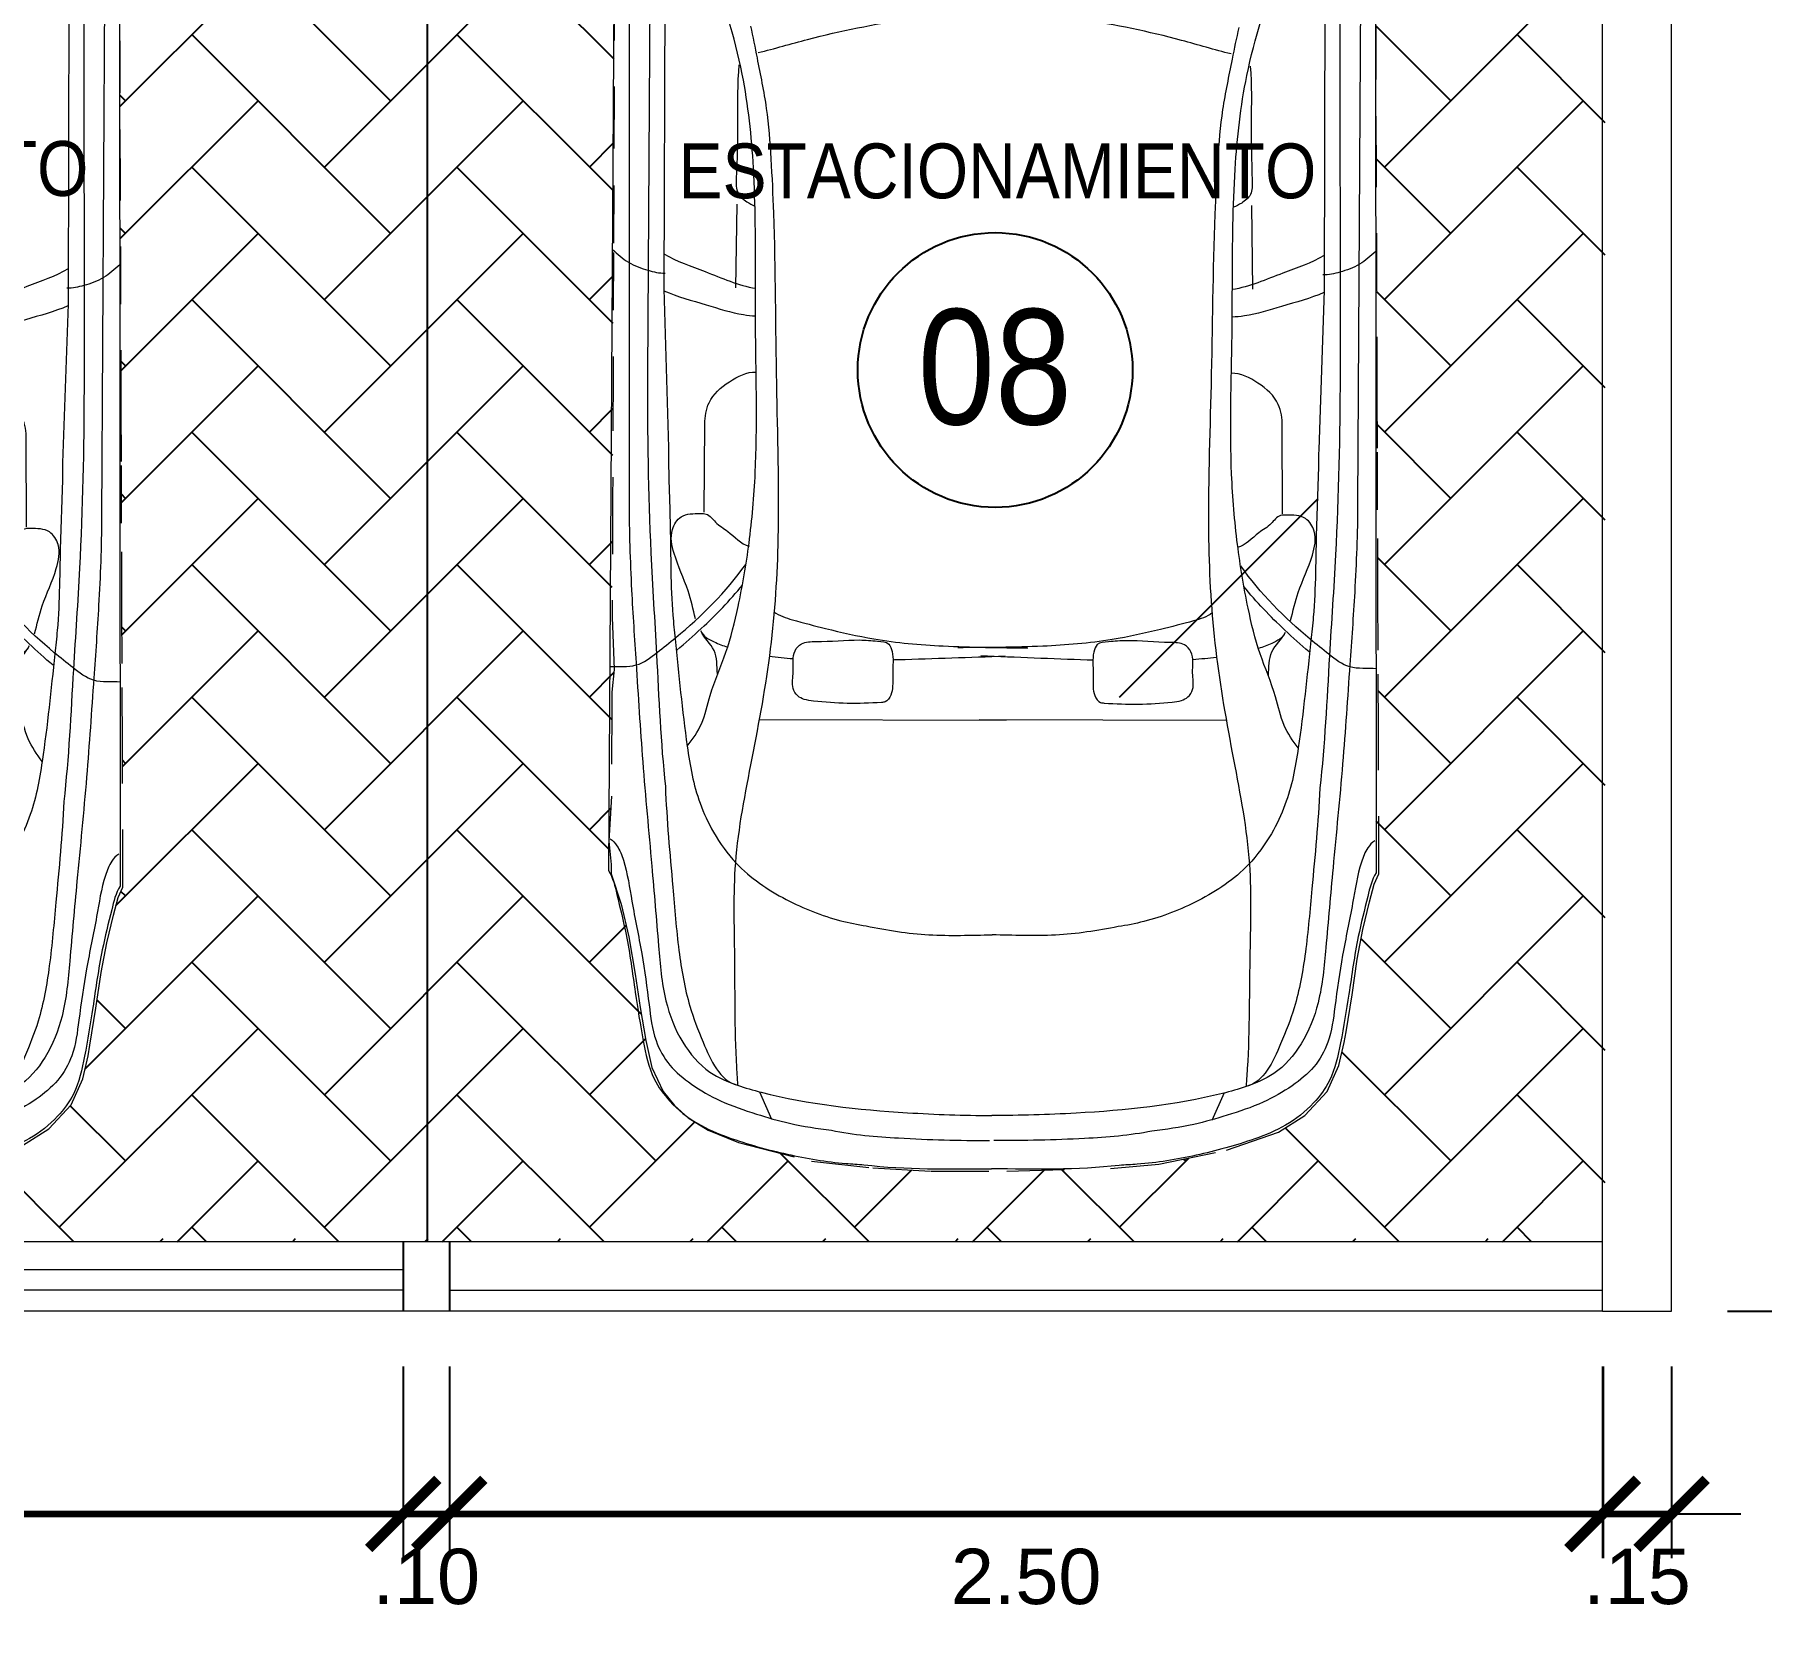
# Model space of a CAD drawing. Header units: millimetres. Extents: x 2204.1 to 2242.3, y 1175.1 to 1221.8.
# Drawn here: x 2231.294 to 2235.039, y 1188.809 to 1192.256 of the extents above; entities that cross this region are included whole.
import ezdxf
from ezdxf.enums import TextEntityAlignment as Align

# ---------------------------------------------------------------- set-up
doc = ezdxf.new("R2010")
doc.units = ezdxf.units.MM
doc.linetypes.add('HIDDEN2', pattern=[0.1875, 0.125, -0.0625])
for name, color, linetype, lineweight in [('01', 1, 'Continuous', 5), ('CLOSETS', 253, 'Continuous', 18), ('mobiliario', 2, 'Continuous', 18), ('MURO BAJO', 3, 'Continuous', 18), ('pozos de luz', 4, 'Continuous', 5)]:
    doc.layers.add(name, color=color, linetype=linetype, lineweight=lineweight)
for name, color, linetype in [('04', 4, 'Continuous'), ('muros', 1, 'Continuous'), ('Textura LINEAS', 253, 'HIDDEN2')]:
    doc.layers.add(name, color=color, linetype=linetype)
doc.styles.add('ARVIM', font='framd.ttf', dxfattribs={"width": 0.9, "height": 0.2})
doc.styles.add('ROMAND', font='arial.ttf')
doc.dimstyles.new('ARVIM', dxfattribs={"dimscale": 0.12, "dimtxt": 1, "dimasz": 1.25, "dimexe": 0.8, "dimexo": 1, "dimtad": 2, "dimtih": 1, "dimtoh": 1, "dimzin": 4, "dimdsep": 46, "dimtxsty": 'ROMAND', "dimblk": 'ARCHTICK', "dimcen": 0, "dimdle": 1, "dimclrd": 1, "dimclre": 1, "dimclrt": 251, "dimadec": 0, "dimazin": 0, "dimtfac": 1, "dimtix": 1, "dimtmove": 0, "dimatfit": 3, "dimldrblk": 'ARCHTICK', "dimfxl": 1, "dimarcsym": 0})

# ---------------------------------------------------------------- blocks, each defined once
blk = doc.blocks.new('audi a4 p')
at = {"color": 0}
for p, q in [((-0.8495, 0.8592), (1.2533, 0.8665)), ((-0.864, 0.8261), (0.4209, 0.8224)), ((-0.8821, 0.7783), (0.1313, 0.7819)), ((-0.9255, 0.7452), (-0.0605, 0.7452)), ((-0.0605, 0.7452), (0.2978, 0.7341)), ((0.4433, 0.6531), (0.2443, 0.6518)), ((-0.252, 0.5809), (-0.0633, 0.5835)), ((0.9108, 0.5278), (0.9108, -0.0304)), ((1.7514, 0.5246), (1.8134, 0.4971)), ((0.9108, -0.5278), (0.9108, 0.0304)), ((1.7514, -0.5246), (1.8134, -0.4971)), ((-0.252, -0.5809), (-0.0633, -0.5835)), ((0.4433, -0.6531), (0.2443, -0.6518)), ((-0.0605, -0.7452), (0.2978, -0.7341)), ((-0.9255, -0.7452), (-0.0605, -0.7452)), ((-0.8821, -0.7783), (0.1313, -0.7819)), ((-0.864, -0.8261), (0.4209, -0.8224)), ((-0.8495, -0.8592), (1.2533, -0.8665))]:
    blk.add_line(p, q, dxfattribs=at)
for points, knots in [([(-0.1491, 0.8616), (-0.1389, 0.8499), (-0.1166, 0.8254), (-0.1026, 0.7842), (-0.0957, 0.7556), (-0.0959, 0.7427)], [1.808086, 1.808086, 1.808086, 1.808086, 2.918874, 4.131288, 5.10151, 5.10151, 5.10151, 5.10151]), ([(0.7927, 0.866), (0.791, 0.8458), (0.797, 0.8049), (0.7602, 0.7581), (0.6915, 0.6709), (0.6232, 0.6028), (0.5613, 0.5588)], [0, 0, 0, 0, 0.0597371, 0.1139981, 0.1672498, 0.3938869, 0.3938869, 0.3938869, 0.3938869]), ([(1.1815, 0.8634), (1.1847, 0.8567), (1.2004, 0.8437), (1.2477, 0.8252), (1.3308, 0.8133), (1.439, 0.7898), (1.5441, 0.7753), (1.6319, 0.7649), (1.6948, 0.7298), (1.7382, 0.6763), (1.776, 0.6104), (1.8014, 0.5342), (1.8258, 0.451), (1.8341, 0.3935), (1.838, 0.3618)], [0, 0, 0, 0, 0.0219205, 0.0572122, 0.1522539, 0.2718866, 0.3894011, 0.4710097, 0.5346344, 0.5986698, 0.6733118, 0.758696, 0.8351341, 0.9293726, 0.9293726, 0.9293726, 0.9293726]), ([(1.2533, 0.8665), (1.2693, 0.8564), (1.3191, 0.8448), (1.4094, 0.8219), (1.5212, 0.8071), (1.6299, 0.7894), (1.7168, 0.771), (1.7801, 0.7247), (1.8262, 0.6669), (1.8636, 0.5753), (1.894, 0.4633), (1.9118, 0.3601), (1.9146, 0.3017), (1.9155, 0.2882)], [0, 0, 0, 0, 0.056668, 0.14946, 0.28161, 0.392935, 0.481686, 0.542967, 0.622845, 0.69797, 0.833643, 0.965665, 1.00577, 1.00577, 1.00577, 1.00577]), ([(0.4209, 0.8224), (0.4872, 0.8222), (0.6083, 0.8179), (0.8036, 0.8042), (1.0114, 0.7909), (1.2243, 0.7703), (1.4042, 0.7547), (1.54, 0.7434), (1.6397, 0.7047), (1.708, 0.6461), (1.7367, 0.5787), (1.7779, 0.4319), (1.798, 0.2378), (1.8037, 0.0635), (1.8037, 0)], [0, 0, 0, 0, 0.198873, 0.363323, 0.587433, 0.823543, 1.004622, 1.129816, 1.230113, 1.320655, 1.388577, 1.443334, 1.771447, 1.958652, 1.958652, 1.958652, 1.958652]), ([(0.1313, 0.7819), (0.2661, 0.7819), (0.4773, 0.778), (0.7875, 0.7573), (0.9636, 0.7498), (1.0628, 0.7387)], [0, 0, 0, 0, 0.4042759, 0.6333827, 0.9326252, 0.9326252, 0.9326252, 0.9326252]), ([(-0.1398, 0.7453), (-0.1223, 0.7165), (-0.0996, 0.6455), (-0.0685, 0.5775), (-0.0623, 0.5379)], [0, 0, 0, 0, 0.1000351, 0.2184418, 0.2184418, 0.2184418, 0.2184418]), ([(-0.0561, 0.745), (-0.0428, 0.7143), (-0.0272, 0.6537), (-0.0042, 0.5851), (-0.0005, 0.5472), (0, 0.538)], [0, 0, 0, 0, 2.528586, 4.711885, 5.408215, 5.408215, 5.408215, 5.408215]), ([(0.9721, 0.6897), (0.9562, 0.6775), (0.9206, 0.6527), (0.8443, 0.6376), (0.7596, 0.5997), (0.644, 0.5716), (0.5088, 0.5488), (0.3031, 0.5312), (0.0626, 0.5395), (-0.1671, 0.5374), (-0.3629, 0.5435), (-0.5625, 0.5648), (-0.8317, 0.6525), (-1.0359, 0.7056), (-1.1563, 0.7374)], [0, 0, 0, 0, 0.05975, 0.126928, 0.230034, 0.336675, 0.482225, 0.641324, 0.954906, 1.203173, 1.330375, 1.542773, 1.802261, 2.175545, 2.175545, 2.175545, 2.175545]), ([(0.2978, 0.7341), (0.3572, 0.7339), (0.4833, 0.7274), (0.6276, 0.7286), (0.7927, 0.7108), (0.9345, 0.6972), (1.0594, 0.676), (1.1002, 0.6599)], [0, 0, 0, 0, 0.1783018, 0.3787173, 0.431954, 0.6762374, 0.8077184, 0.8077184, 0.8077184, 0.8077184]), ([(0.6843, 0.6718), (0.663, 0.677), (0.6122, 0.6887), (0.5499, 0.7196), (0.4887, 0.732), (0.4465, 0.7054), (0.4465, 0.6719), (0.4464, 0.6425), (0.4699, 0.6267), (0.4888, 0.5918), (0.5151, 0.5701), (0.5201, 0.551)], [0, 0, 0, 0, 0.0655106, 0.1550445, 0.2094604, 0.2438604, 0.287164, 0.3001388, 0.3275984, 0.3616951, 0.4200969, 0.4200969, 0.4200969, 0.4200969]), ([(0.7552, 0.7137), (0.7395, 0.6947), (0.693, 0.6434), (0.6428, 0.5939), (0.6076, 0.5661)], [0, 0, 0, 0, 1.868162, 5.271297, 5.271297, 5.271297, 5.271297]), ([(1.0628, 0.7387), (1.1386, 0.7357), (1.2624, 0.7234), (1.4276, 0.7099), (1.5478, 0.689), (1.6484, 0.6493), (1.7266, 0.6146), (1.7369, 0.5742)], [0, 0, 0, 0, 0.2277977, 0.3719478, 0.4996814, 0.5863441, 0.709615, 0.709615, 0.709615, 0.709615]), ([(0.2443, 0.6518), (0.2281, 0.6517), (0.1881, 0.6463), (0.1468, 0.5992), (0.1262, 0.5577), (0.1267, 0.5363)], [0, 0, 0, 0, 0.0486628, 0.1144515, 0.1777721, 0.1777721, 0.1777721, 0.1777721]), ([(0.7116, 0.6594), (0.7237, 0.6549), (0.736, 0.6315), (0.7446, 0.6091), (0.7479, 0.5992)], [0, 0, 0, 0, 0.983949, 1.771691, 1.771691, 1.771691, 1.771691]), ([(0.8083, 0.6219), (0.7905, 0.6234), (0.7521, 0.6214), (0.7277, 0.6524), (0.7116, 0.6594)], [0, 0, 0, 0, 0.0535488, 0.1060573, 0.1060573, 0.1060573, 0.1060573]), ([(1.1002, 0.6599), (1.1232, 0.6526), (1.1709, 0.629), (1.2528, 0.5714), (1.3203, 0.4695), (1.3613, 0.3665), (1.3735, 0.3037), (1.3765, 0.2843)], [0, 0, 0, 0, 0.0720749, 0.1581284, 0.2958089, 0.4262456, 0.4842292, 0.4842292, 0.4842292, 0.4842292]), ([(-0.654, 0.5515), (-0.6303, 0.5453), (-0.5683, 0.5342), (-0.4694, 0.5124), (-0.352, 0.5037), (-0.1449, 0.4936), (0.1408, 0.4931), (0.4689, 0.4808), (0.7523, 0.4976), (0.9949, 0.5425), (1.2253, 0.5883), (1.465, 0.5795), (1.6324, 0.5819), (1.7289, 0.5745), (1.7369, 0.5742)], [0, 0, 0, 0, 0.073325, 0.188896, 0.303039, 0.425821, 0.811242, 1.159737, 1.41058, 1.660623, 1.899627, 2.11145, 2.377727, 2.401703, 2.401703, 2.401703, 2.401703]), ([(-0.5666, 0.5771), (-0.5241, 0.5811), (-0.4371, 0.5785), (-0.3441, 0.5811), (-0.2767, 0.5835), (-0.2582, 0.561), (-0.2507, 0.5465), (-0.248, 0.5402)], [0, 0, 0, 0, 3.267856, 6.568708, 7.399663, 8.099385, 8.621705, 8.621705, 8.621705, 8.621705]), ([(-0.5943, 0.5339), (-0.6034, 0.4964), (-0.6368, 0.3857), (-0.6729, 0.205), (-0.6896, 0.0597), (-0.6896, -0.0089)], [0, 0, 0, 0, 0.1139079, 0.3411539, 0.543502, 0.543502, 0.543502, 0.543502]), ([(0.6677, 0.4949), (0.677, 0.4828), (0.6893, 0.4424), (0.7081, 0.3673), (0.7341, 0.2545), (0.7467, 0.1012), (0.7474, -0.0151), (0.7478, -0.079)], [0, 0, 0, 0, 0.0451009, 0.1211996, 0.2308505, 0.385263, 0.5739042, 0.5739042, 0.5739042, 0.5739042]), ([(0.731, 0.3011), (0.731, 0.334), (0.7358, 0.3761), (0.7345, 0.4305), (0.7624, 0.4556), (0.8001, 0.4473), (0.8355, 0.4559), (0.8582, 0.4423), (0.8669, 0.4245), (0.8749, 0.3609), (0.8757, 0.301), (0.8709, 0.2388), (0.8551, 0.2286), (0.8321, 0.2252), (0.7988, 0.2275), (0.7673, 0.2233), (0.735, 0.2342), (0.7335, 0.2669), (0.731, 0.2875), (0.731, 0.3011)], [0, 0, 0, 0, 0.0969044, 0.1295913, 0.1506192, 0.1985921, 0.2360698, 0.2557908, 0.2719711, 0.2929882, 0.44406, 0.4519132, 0.4720918, 0.4918599, 0.5228758, 0.5707096, 0.5892096, 0.6145759, 0.654681, 0.654681, 0.654681, 0.654681]), ([(1.838, 0.3618), (1.8481, 0.3119), (1.8577, 0.1924), (1.8602, 0.0731), (1.8602, 0.0046)], [0, 0, 0, 0, 0.1502861, 0.3522699, 0.3522699, 0.3522699, 0.3522699]), ([(1.3765, 0.2843), (1.3861, 0.2377), (1.4005, 0.143), (1.3966, 0.0476), (1.3959, 0)], [0, 0, 0, 0, 0.140379, 0.2808468, 0.2808468, 0.2808468, 0.2808468]), ([(0.7753, 0.2256), (0.7752, 0.2214), (0.7726, 0.1372), (0.7693, 0.0529), (0.7662, -0.0272)], [11.235438, 11.235438, 11.235438, 11.235438, 11.552536, 17.586883, 17.586883, 17.586883, 17.586883]), ([(0.6677, -0.4949), (0.677, -0.4828), (0.6893, -0.4424), (0.7081, -0.3673), (0.7341, -0.2545), (0.7467, -0.1012), (0.7474, 0.0151), (0.7478, 0.079)], [0, 0, 0, 0, 0.0451009, 0.1211996, 0.2308505, 0.385263, 0.5739042, 0.5739042, 0.5739042, 0.5739042]), ([(0.4209, -0.8224), (0.4872, -0.8222), (0.6083, -0.8179), (0.8036, -0.8042), (1.0114, -0.7909), (1.2243, -0.7703), (1.4042, -0.7547), (1.54, -0.7434), (1.6397, -0.7047), (1.708, -0.6461), (1.7367, -0.5787), (1.7779, -0.4319), (1.798, -0.2378), (1.8037, -0.0635), (1.8037, 0)], [0, 0, 0, 0, 0.198873, 0.363323, 0.587433, 0.823543, 1.004622, 1.129816, 1.230113, 1.320655, 1.388577, 1.443334, 1.771447, 1.958652, 1.958652, 1.958652, 1.958652]), ([(0.7753, -0.2256), (0.7752, -0.2214), (0.7726, -0.1372), (0.7693, -0.0529), (0.7662, 0.0272)], [11.235438, 11.235438, 11.235438, 11.235438, 11.552536, 17.586883, 17.586883, 17.586883, 17.586883]), ([(1.3765, -0.2843), (1.3861, -0.2377), (1.4005, -0.143), (1.3966, -0.0476), (1.3959, 0)], [0, 0, 0, 0, 0.140379, 0.2808468, 0.2808468, 0.2808468, 0.2808468]), ([(-0.5943, -0.5339), (-0.6034, -0.4964), (-0.637, -0.3858), (-0.6709, -0.2107), (-0.6896, -0.0716), (-0.6896, -0.0089)], [0, 0, 0, 0, 0.1139079, 0.3411539, 0.5260188, 0.5260188, 0.5260188, 0.5260188]), ([(1.838, -0.3618), (1.8481, -0.3119), (1.8577, -0.1924), (1.8602, -0.0731), (1.8602, -0.0046)], [0, 0, 0, 0, 0.1502861, 0.3522699, 0.3522699, 0.3522699, 0.3522699]), ([(0.731, -0.3011), (0.731, -0.334), (0.7358, -0.3761), (0.7345, -0.4305), (0.7624, -0.4556), (0.8001, -0.4473), (0.8355, -0.4559), (0.8582, -0.4423), (0.8669, -0.4245), (0.8749, -0.3609), (0.8757, -0.301), (0.8709, -0.2388), (0.8551, -0.2286), (0.8321, -0.2252), (0.7988, -0.2275), (0.7673, -0.2233), (0.735, -0.2342), (0.7335, -0.2669), (0.731, -0.2875), (0.731, -0.3011)], [0, 0, 0, 0, 0.0969044, 0.1295913, 0.1506192, 0.1985921, 0.2360698, 0.2557908, 0.2719711, 0.2929882, 0.44406, 0.4519132, 0.4720918, 0.4918599, 0.5228758, 0.5707096, 0.5892096, 0.6145759, 0.654681, 0.654681, 0.654681, 0.654681]), ([(1.1002, -0.6599), (1.1232, -0.6526), (1.1709, -0.629), (1.2528, -0.5714), (1.3203, -0.4695), (1.3613, -0.3665), (1.3735, -0.3037), (1.3765, -0.2843)], [0, 0, 0, 0, 0.0720749, 0.1581284, 0.2958089, 0.4262456, 0.4842292, 0.4842292, 0.4842292, 0.4842292]), ([(1.2533, -0.8665), (1.2693, -0.8564), (1.3191, -0.8448), (1.4094, -0.8219), (1.5212, -0.8071), (1.6299, -0.7894), (1.7168, -0.771), (1.7801, -0.7247), (1.8262, -0.6669), (1.8636, -0.5753), (1.894, -0.4633), (1.9118, -0.3601), (1.9146, -0.3017), (1.9155, -0.2882)], [0, 0, 0, 0, 0.056668, 0.14946, 0.28161, 0.392935, 0.481686, 0.542967, 0.622845, 0.69797, 0.833643, 0.965665, 1.00577, 1.00577, 1.00577, 1.00577]), ([(1.1815, -0.8634), (1.1847, -0.8567), (1.2004, -0.8437), (1.2477, -0.8252), (1.3308, -0.8133), (1.439, -0.7898), (1.5441, -0.7753), (1.6319, -0.7649), (1.6948, -0.7298), (1.7382, -0.6763), (1.776, -0.6104), (1.8014, -0.5342), (1.8258, -0.451), (1.8341, -0.3935), (1.838, -0.3618)], [0, 0, 0, 0, 0.0219205, 0.0572122, 0.1522539, 0.2718866, 0.3894011, 0.4710097, 0.5346344, 0.5986698, 0.6733118, 0.758696, 0.8351341, 0.9293726, 0.9293726, 0.9293726, 0.9293726]), ([(-0.654, -0.5515), (-0.6303, -0.5453), (-0.5683, -0.5342), (-0.4694, -0.5124), (-0.352, -0.5037), (-0.1449, -0.4936), (0.1408, -0.4931), (0.4689, -0.4808), (0.7523, -0.4976), (0.9949, -0.5425), (1.2253, -0.5883), (1.465, -0.5795), (1.6324, -0.5819), (1.7289, -0.5745), (1.7369, -0.5742)], [0, 0, 0, 0, 0.073325, 0.188896, 0.303039, 0.425821, 0.811242, 1.159737, 1.41058, 1.660623, 1.899627, 2.11145, 2.377727, 2.401703, 2.401703, 2.401703, 2.401703]), ([(0.9721, -0.6897), (0.9562, -0.6775), (0.9206, -0.6527), (0.8443, -0.6376), (0.7596, -0.5997), (0.644, -0.5716), (0.5088, -0.5488), (0.3031, -0.5312), (0.0626, -0.5395), (-0.1671, -0.5374), (-0.3629, -0.5435), (-0.5625, -0.5648), (-0.8317, -0.6525), (-1.0359, -0.7056), (-1.1563, -0.7374)], [0, 0, 0, 0, 0.05975, 0.126928, 0.230034, 0.336675, 0.482225, 0.641324, 0.954906, 1.203173, 1.330375, 1.542773, 1.802261, 2.175545, 2.175545, 2.175545, 2.175545]), ([(-0.5666, -0.5771), (-0.5241, -0.5811), (-0.4371, -0.5785), (-0.3441, -0.5811), (-0.2767, -0.5835), (-0.2582, -0.561), (-0.2507, -0.5465), (-0.248, -0.5402)], [0, 0, 0, 0, 3.267856, 6.568708, 7.399663, 8.099385, 8.621705, 8.621705, 8.621705, 8.621705]), ([(-0.1398, -0.7453), (-0.1223, -0.7165), (-0.0996, -0.6455), (-0.0685, -0.5775), (-0.0623, -0.5379)], [0, 0, 0, 0, 0.1000351, 0.2184418, 0.2184418, 0.2184418, 0.2184418]), ([(-0.0561, -0.745), (-0.0428, -0.7143), (-0.0272, -0.6537), (-0.0042, -0.5851), (-0.0005, -0.5472), (0, -0.538)], [0, 0, 0, 0, 2.528586, 4.711885, 5.408215, 5.408215, 5.408215, 5.408215]), ([(0.2443, -0.6518), (0.2281, -0.6517), (0.1881, -0.6463), (0.1468, -0.5992), (0.1262, -0.5577), (0.1267, -0.5363)], [0, 0, 0, 0, 0.0486628, 0.1144515, 0.1777721, 0.1777721, 0.1777721, 0.1777721]), ([(0.6843, -0.6718), (0.663, -0.677), (0.6122, -0.6887), (0.5499, -0.7196), (0.4887, -0.732), (0.4465, -0.7054), (0.4465, -0.6719), (0.4464, -0.6425), (0.4699, -0.6267), (0.4888, -0.5918), (0.5151, -0.5701), (0.5201, -0.551)], [0, 0, 0, 0, 0.0655106, 0.1550445, 0.2094604, 0.2438604, 0.287164, 0.3001388, 0.3275984, 0.3616951, 0.4200969, 0.4200969, 0.4200969, 0.4200969]), ([(0.7927, -0.866), (0.791, -0.8458), (0.797, -0.8049), (0.7602, -0.7581), (0.6915, -0.6709), (0.6232, -0.6028), (0.5613, -0.5588)], [0, 0, 0, 0, 0.0597371, 0.1139981, 0.1672498, 0.3938869, 0.3938869, 0.3938869, 0.3938869]), ([(0.7552, -0.7137), (0.7395, -0.6947), (0.693, -0.6434), (0.6428, -0.5939), (0.6076, -0.5661)], [0, 0, 0, 0, 1.868162, 5.271297, 5.271297, 5.271297, 5.271297]), ([(1.0628, -0.7387), (1.1386, -0.7357), (1.2624, -0.7234), (1.4276, -0.7099), (1.5478, -0.689), (1.6484, -0.6493), (1.7266, -0.6146), (1.7369, -0.5742)], [0, 0, 0, 0, 0.2277977, 0.3719478, 0.4996814, 0.5863441, 0.709615, 0.709615, 0.709615, 0.709615]), ([(0.7116, -0.6594), (0.7237, -0.6549), (0.736, -0.6315), (0.7446, -0.6091), (0.7479, -0.5992)], [0, 0, 0, 0, 0.983949, 1.771691, 1.771691, 1.771691, 1.771691]), ([(0.8083, -0.6219), (0.7905, -0.6234), (0.7521, -0.6214), (0.7277, -0.6524), (0.7116, -0.6594)], [0, 0, 0, 0, 0.0535488, 0.1060573, 0.1060573, 0.1060573, 0.1060573]), ([(0.2978, -0.7341), (0.3572, -0.7339), (0.4833, -0.7274), (0.6276, -0.7286), (0.7927, -0.7108), (0.9345, -0.6972), (1.0594, -0.676), (1.1002, -0.6599)], [0, 0, 0, 0, 0.1783018, 0.3787173, 0.431954, 0.6762374, 0.8077184, 0.8077184, 0.8077184, 0.8077184]), ([(0.1313, -0.7819), (0.2661, -0.7819), (0.4773, -0.778), (0.7875, -0.7573), (0.9636, -0.7498), (1.0628, -0.7387)], [0, 0, 0, 0, 0.4042759, 0.6333827, 0.9326252, 0.9326252, 0.9326252, 0.9326252]), ([(-0.1491, -0.8616), (-0.1389, -0.8499), (-0.1166, -0.8254), (-0.1026, -0.7842), (-0.0957, -0.7556), (-0.0959, -0.7427)], [1.808086, 1.808086, 1.808086, 1.808086, 2.918874, 4.131288, 5.10151, 5.10151, 5.10151, 5.10151])]:
    blk.add_open_spline(points, degree=3, knots=knots, dxfattribs=at)
for points in [[(0.768, 0.5048), (0.7704, 0.487), (0.7721, 0.4691), (0.7734, 0.4511)], [(1.9155, 0.2882), (1.9272, 0.1928), (1.9241, 0.0961), (1.9241, 0)], [(1.9155, -0.2882), (1.9272, -0.1928), (1.9241, -0.0961), (1.9241, 0)], [(0.768, -0.5048), (0.7704, -0.487), (0.7721, -0.4691), (0.7734, -0.4511)]]:
    blk.add_open_spline(points, degree=3, dxfattribs=at)
blk = doc.blocks.new('_ARCHTICK')
at = {"color": 0, "linetype": 'ByBlock', "const_width": 0.15}
blk.add_lwpolyline([(-0.5, -0.5), (0.5, 0.5)], dxfattribs=at)
blk = doc.blocks.new('*D44')
at = {"layer": 'DEFPOINTS', "color": 0, "transparency": 16777216}
for p in [(2234.6941, 1189.4885), (2234.8441, 1189.4885), (2234.8441, 1189.0485)]:
    blk.add_point(p, dxfattribs=at)
at = {"layer": 'muros', "color": 1, "lineweight": -2, "transparency": 16777216}
for p, q in [((2234.6941, 1189.3685), (2234.6941, 1188.9525)), ((2234.8441, 1189.3685), (2234.8441, 1188.9525)), ((2234.6941, 1189.0485), (2234.5441, 1189.0485)), ((2234.6941, 1189.0485), (2234.8441, 1189.0485)), ((2234.8441, 1189.0485), (2234.9941, 1189.0485))]:
    blk.add_line(p, q, dxfattribs=at)
at = {"layer": 'muros', "color": 1, "lineweight": -2, "transparency": 16777216, "xscale": 0.15, "yscale": 0.15, "zscale": 0.15}
blk.add_blockref('_ARCHTICK', (2234.6941, 1189.0485), dxfattribs=at)
at = {"layer": 'muros', "color": 1, "lineweight": -2, "transparency": 16777216, "xscale": 0.15, "yscale": 0.15, "zscale": 0.15, "rotation": 180}
blk.add_blockref('_ARCHTICK', (2234.8441, 1189.0485), dxfattribs=at)
at = {"layer": 'muros', "color": 251, "lineweight": 200, "transparency": 16777216, "insert": (2234.7691, 1188.9122), "char_height": 0.12, "attachment_point": 5, "style": 'ROMAND'}
blk.add_mtext('.15', dxfattribs=at)
blk = doc.blocks.new('*D45')
at = {"layer": 'DEFPOINTS', "color": 0, "transparency": 16777216}
for p in [(2234.6943, 1200.9133), (2234.8441, 1200.9133), (2234.8441, 1187.8327)]:
    blk.add_point(p, dxfattribs=at)
at = {"layer": 'muros', "color": 1, "lineweight": -2, "transparency": 16777216}
for p, q in [((2234.6943, 1187.8327), (2234.5443, 1187.8327)), ((2234.6943, 1187.8447), (2234.6943, 1187.7367)), ((2234.6943, 1187.8327), (2234.8441, 1187.8327)), ((2234.8441, 1187.8447), (2234.8441, 1187.7367)), ((2234.8441, 1187.8327), (2234.9941, 1187.8327))]:
    blk.add_line(p, q, dxfattribs=at)
at = {"layer": 'muros', "color": 1, "lineweight": -2, "transparency": 16777216, "xscale": 0.15, "yscale": 0.15, "zscale": 0.15}
blk.add_blockref('_ARCHTICK', (2234.6943, 1187.8327), dxfattribs=at)
at = {"layer": 'muros', "color": 1, "lineweight": -2, "transparency": 16777216, "xscale": 0.15, "yscale": 0.15, "zscale": 0.15, "rotation": 180}
blk.add_blockref('_ARCHTICK', (2234.8441, 1187.8327), dxfattribs=at)
at = {"layer": 'muros', "color": 251, "lineweight": 200, "transparency": 16777216, "insert": (2234.7692, 1187.6965), "char_height": 0.12, "attachment_point": 5, "style": 'ROMAND'}
blk.add_mtext('.15', dxfattribs=at)
blk = doc.blocks.new('*D46')
at = {"layer": 'DEFPOINTS', "color": 0, "transparency": 16777216}
for p in [(2210.8453, 1189.6758), (2234.8453, 1189.6758), (2234.8453, 1187.9452)]:
    blk.add_point(p, dxfattribs=at)
at = {"layer": 'muros', "color": 1, "lineweight": -2, "transparency": 16777216}
for p, q in [((2210.7253, 1187.9452), (2234.9653, 1187.9452)), ((2210.8453, 1187.9572), (2210.8453, 1187.8492)), ((2234.8453, 1187.9572), (2234.8453, 1187.8492))]:
    blk.add_line(p, q, dxfattribs=at)
at = {"layer": 'muros', "color": 1, "lineweight": -2, "transparency": 16777216, "xscale": 0.15, "yscale": 0.15, "zscale": 0.15, "rotation": 180}
blk.add_blockref('_ARCHTICK', (2210.8453, 1187.9452), dxfattribs=at)
at = {"layer": 'muros', "color": 1, "lineweight": -2, "transparency": 16777216, "xscale": 0.15, "yscale": 0.15, "zscale": 0.15}
blk.add_blockref('_ARCHTICK', (2234.8453, 1187.9452), dxfattribs=at)
at = {"layer": 'muros', "color": 251, "lineweight": 200, "transparency": 16777216, "insert": (2222.8453, 1187.809), "char_height": 0.12, "attachment_point": 5, "style": 'ROMAND'}
blk.add_mtext('24.00', dxfattribs=at)
blk = doc.blocks.new('*D62')
at = {"layer": 'DEFPOINTS', "color": 0, "transparency": 16777216}
for p in [(2227.7693, 1189.6409), (2227.7693, 1189.4909), (2236.4579, 1189.4909)]:
    blk.add_point(p, dxfattribs=at)
at = {"layer": 'muros', "color": 1, "lineweight": -2, "transparency": 16777216}
for p, q in [((2236.4579, 1189.6409), (2236.4579, 1189.7909)), ((2236.4459, 1189.6409), (2236.5539, 1189.6409)), ((2236.4579, 1189.6409), (2236.4579, 1189.4909)), ((2236.4459, 1189.4909), (2236.5539, 1189.4909)), ((2236.4579, 1189.4909), (2236.4579, 1189.3409))]:
    blk.add_line(p, q, dxfattribs=at)
at = {"layer": 'muros', "color": 1, "lineweight": -2, "transparency": 16777216, "xscale": 0.15, "yscale": 0.15, "zscale": 0.15}
for p, rotation in [((2236.4579, 1189.6409), 270), ((2236.4579, 1189.4909), 90)]:
    blk.add_blockref('_ARCHTICK', p, dxfattribs=dict(at, rotation=rotation))
at = {"layer": 'muros', "color": 251, "lineweight": 200, "transparency": 16777216, "insert": (2236.6385, 1189.5659), "char_height": 0.12, "attachment_point": 5, "style": 'ROMAND'}
blk.add_mtext('.15', dxfattribs=at)
blk = doc.blocks.new('*D146')
at = {"layer": 'DEFPOINTS', "color": 0, "transparency": 16777216}
for p in [(2229.5936, 1189.4885), (2232.0936, 1189.4885), (2232.0936, 1189.0485)]:
    blk.add_point(p, dxfattribs=at)
at = {"layer": 'muros', "color": 1, "lineweight": -2, "transparency": 16777216}
for p, q in [((2229.5936, 1189.3685), (2229.5936, 1188.9525)), ((2232.0936, 1189.3685), (2232.0936, 1188.9525)), ((2229.4736, 1189.0485), (2232.2136, 1189.0485))]:
    blk.add_line(p, q, dxfattribs=at)
at = {"layer": 'muros', "color": 1, "lineweight": -2, "transparency": 16777216, "xscale": 0.15, "yscale": 0.15, "zscale": 0.15, "rotation": 180}
blk.add_blockref('_ARCHTICK', (2229.5936, 1189.0485), dxfattribs=at)
at = {"layer": 'muros', "color": 1, "lineweight": -2, "transparency": 16777216, "xscale": 0.15, "yscale": 0.15, "zscale": 0.15}
blk.add_blockref('_ARCHTICK', (2232.0936, 1189.0485), dxfattribs=at)
at = {"layer": 'muros', "color": 251, "lineweight": 200, "transparency": 16777216, "insert": (2230.8436, 1188.9122), "char_height": 0.12, "attachment_point": 5, "style": 'ROMAND'}
blk.add_mtext('2.50', dxfattribs=at)
blk = doc.blocks.new('*D147')
at = {"layer": 'DEFPOINTS', "color": 0, "transparency": 16777216}
for p in [(2232.0936, 1189.6758), (2232.1936, 1189.6758), (2232.1936, 1189.0485)]:
    blk.add_point(p, dxfattribs=at)
at = {"layer": 'muros', "color": 1, "lineweight": -2, "transparency": 16777216}
for p, q in [((2232.0936, 1189.0605), (2232.0936, 1188.9525)), ((2232.1936, 1189.0605), (2232.1936, 1188.9525)), ((2232.0936, 1189.0485), (2231.9436, 1189.0485)), ((2232.0936, 1189.0485), (2232.1936, 1189.0485)), ((2232.1936, 1189.0485), (2232.3436, 1189.0485))]:
    blk.add_line(p, q, dxfattribs=at)
at = {"layer": 'muros', "color": 1, "lineweight": -2, "transparency": 16777216, "xscale": 0.15, "yscale": 0.15, "zscale": 0.15}
blk.add_blockref('_ARCHTICK', (2232.0936, 1189.0485), dxfattribs=at)
at = {"layer": 'muros', "color": 1, "lineweight": -2, "transparency": 16777216, "xscale": 0.15, "yscale": 0.15, "zscale": 0.15, "rotation": 180}
blk.add_blockref('_ARCHTICK', (2232.1936, 1189.0485), dxfattribs=at)
at = {"layer": 'muros', "color": 251, "lineweight": 200, "transparency": 16777216, "insert": (2232.1436, 1188.9122), "char_height": 0.12, "attachment_point": 5, "style": 'ROMAND'}
blk.add_mtext('.10', dxfattribs=at)
blk = doc.blocks.new('*D148')
at = {"layer": 'DEFPOINTS', "color": 0, "transparency": 16777216}
for p in [(2232.1936, 1189.4885), (2234.6953, 1189.4885), (2234.6953, 1189.0485)]:
    blk.add_point(p, dxfattribs=at)
at = {"layer": 'muros', "color": 1, "lineweight": -2, "transparency": 16777216}
for p, q in [((2232.1936, 1189.3685), (2232.1936, 1188.9525)), ((2234.6953, 1189.3685), (2234.6953, 1188.9525)), ((2232.0736, 1189.0485), (2234.8153, 1189.0485))]:
    blk.add_line(p, q, dxfattribs=at)
at = {"layer": 'muros', "color": 1, "lineweight": -2, "transparency": 16777216, "xscale": 0.15, "yscale": 0.15, "zscale": 0.15, "rotation": 180}
blk.add_blockref('_ARCHTICK', (2232.1936, 1189.0485), dxfattribs=at)
at = {"layer": 'muros', "color": 1, "lineweight": -2, "transparency": 16777216, "xscale": 0.15, "yscale": 0.15, "zscale": 0.15}
blk.add_blockref('_ARCHTICK', (2234.6953, 1189.0485), dxfattribs=at)
at = {"layer": 'muros', "color": 251, "lineweight": 200, "transparency": 16777216, "insert": (2233.4444, 1188.9122), "char_height": 0.12, "attachment_point": 5, "style": 'ROMAND'}
blk.add_mtext('2.50', dxfattribs=at)
blk = doc.blocks.new('*D184')
at = {"layer": 'DEFPOINTS', "color": 0, "transparency": 16777216}
for p in [(2234.8441, 1194.4883), (2234.8453, 1189.4885), (2235.2618, 1189.4885)]:
    blk.add_point(p, dxfattribs=at)
at = {"layer": 'muros', "color": 1, "lineweight": -2, "transparency": 16777216}
for p, q in [((2235.2618, 1194.6083), (2235.2618, 1189.3685)), ((2234.9641, 1194.4883), (2235.3578, 1194.4883)), ((2234.9653, 1189.4885), (2235.3578, 1189.4885))]:
    blk.add_line(p, q, dxfattribs=at)
at = {"layer": 'muros', "color": 1, "lineweight": -2, "transparency": 16777216, "xscale": 0.15, "yscale": 0.15, "zscale": 0.15}
for p, rotation in [((2235.2618, 1194.4883), 90), ((2235.2618, 1189.4885), 270)]:
    blk.add_blockref('_ARCHTICK', p, dxfattribs=dict(at, rotation=rotation))
at = {"layer": 'muros', "color": 251, "lineweight": 200, "transparency": 16777216, "insert": (2235.4924, 1191.9884), "char_height": 0.12, "attachment_point": 5, "style": 'ROMAND'}
blk.add_mtext('5.00', dxfattribs=at)

msp = doc.modelspace()

# ---------------------------------------------------------------- linework, layer by layer
at = {"layer": '01', "linetype": 'HIDDEN2'}
for points in [[(2232.5515, 1192.3685), (2232.5507, 1192.1346), (2232.55, 1191.9291), (2232.5495, 1191.7836), (2232.5486, 1191.5218), (2232.5476, 1191.255), (2232.5467, 1190.9933), (2232.5513, 1190.8793), (2232.5461, 1190.8304), (2232.546, 1190.7993), (2232.5453, 1190.6049), (2232.5392, 1190.5077), (2232.5448, 1190.4569), (2232.5448, 1190.4365), (2232.5665, 1190.3705), (2232.5829, 1190.2997), (2232.5966, 1190.2193), (2232.6074, 1190.1467), (2232.6196, 1190.075), (2232.6327, 1190.0169), (2232.6569, 1189.9649), (2232.6817, 1189.9341), (2232.7114, 1189.9075), (2232.7548, 1189.8804), (2232.8204, 1189.8539), (2232.9792, 1189.8137), (2233.1122, 1189.7991), (2233.2385, 1189.7921), (2233.4028, 1189.7921), (2233.6271, 1189.7976), (2233.7323, 1189.807), (2233.8786, 1189.8371), (2233.9916, 1189.8766), (2234.0487, 1189.9122), (2234.0972, 1189.9649), (2234.1227, 1190.0212), (2234.1338, 1190.071), (2234.138, 1190.094), (2234.151, 1190.1741), (2234.1625, 1190.2514), (2234.1747, 1190.3161), (2234.189, 1190.3761), (2234.1989, 1190.4139), (2234.2094, 1190.4365), (2234.2083, 1190.7444), (2234.2077, 1190.9217), (2234.2073, 1191.0389), (2234.2066, 1191.2258), (2234.2061, 1191.3598), (2234.2057, 1191.4758), (2234.2041, 1191.9542), (2234.2034, 1192.1591), (2234.2032, 1192.2172), (2234.2028, 1192.3278)], [(2231.2679, 1189.8477), (2231.325, 1189.8833), (2231.3735, 1189.936), (2231.399, 1189.9923), (2231.4101, 1190.0421), (2231.4143, 1190.0651), (2231.4273, 1190.1452), (2231.4388, 1190.2224), (2231.4511, 1190.2872), (2231.4653, 1190.3472), (2231.4752, 1190.385), (2231.4857, 1190.4076), (2231.4846, 1190.7155), (2231.484, 1190.8927), (2231.4836, 1191.0099), (2231.4829, 1191.1968), (2231.4825, 1191.3309), (2231.482, 1191.4468), (2231.4804, 1191.9253), (2231.4797, 1192.1302), (2231.4795, 1192.1882), (2231.4791, 1192.2989)]]:
    msp.add_lwpolyline(points, dxfattribs=at)
at = {"layer": '04', "ltscale": 8}
msp.add_circle((2233.3772, 1191.529), 0.2979, dxfattribs=at)
at = {"layer": 'CLOSETS'}
for p, q in [((2234.6936, 1189.6385), (2222.8454, 1189.6386)), ((2232.1936, 1189.5335), (2234.6941, 1189.5337)), ((2234.6941, 1189.4885), (2222.8451, 1189.4885)), ((2234.6941, 1189.4885), (2232.1936, 1189.4885))]:
    msp.add_line(p, q, dxfattribs=at)
msp.add_lwpolyline([(2232.0936, 1189.5336), (2229.592, 1189.5336), (2229.592, 1189.5786), (2232.0936, 1189.5786)], close=True, dxfattribs=at)
at = {"layer": 'MURO BAJO'}
for p, q in [((2234.8441, 1189.4885), (2234.8441, 1194.4885)), ((2234.6941, 1189.4885), (2234.6941, 1193.3383)), ((2234.6941, 1189.4885), (2234.8441, 1189.4885))]:
    msp.add_line(p, q, dxfattribs=at)
at = {"layer": 'muros'}
for p, q in [((2232.0936, 1189.6385), (2232.0936, 1189.4885)), ((2232.1936, 1189.6385), (2232.1936, 1189.4885))]:
    msp.add_line(p, q, dxfattribs=at)
at = {"layer": 'muros', "lineweight": 200}
msp.add_line((2210.8453, 1189.0485), (2234.8453, 1189.0485), dxfattribs=at)
at = {"layer": 'Textura LINEAS', "color": 8, "linetype": 'Continuous', "ltscale": 8}
for p, q in [((2232.1459, 1189.6385), (2232.1459, 1194.4879)), ((2232.0662, 1192.1128), (2231.6352, 1192.5438)), ((2232.5509, 1192.2028), (2232.2099, 1192.5438)), ((2231.4798, 1192.1011), (2231.7789, 1192.4002)), ((2231.9225, 1191.9691), (2232.3536, 1192.4002)), ((2234.2215, 1191.9691), (2234.6525, 1192.4002)), ((2232.0662, 1191.8254), (2231.6352, 1192.2565)), ((2232.5499, 1191.9165), (2232.2099, 1192.2565)), ((2234.3652, 1192.1128), (2234.2029, 1192.275)), ((2234.7001, 1192.0652), (2234.5088, 1192.2565)), ((2231.4915, 1192.1128), (2231.4797, 1192.1246)), ((2231.4808, 1191.8147), (2231.7789, 1192.1128)), ((2231.9225, 1191.6817), (2232.3536, 1192.1128)), ((2234.2215, 1191.6817), (2234.6525, 1192.1128)), ((2232.4973, 1191.9691), (2232.5503, 1192.0221)), ((2234.3652, 1191.8254), (2234.204, 1191.9866)), ((2232.0662, 1191.5381), (2231.6352, 1191.9691)), ((2232.5489, 1191.6301), (2232.2099, 1191.9691)), ((2234.7001, 1191.7778), (2234.5088, 1191.9691)), ((2231.4915, 1191.8254), (2231.4807, 1191.8362)), ((2231.4818, 1191.5283), (2231.7789, 1191.8254)), ((2231.9225, 1191.3944), (2232.3536, 1191.8254)), ((2234.2215, 1191.3944), (2234.6525, 1191.8254)), ((2232.4973, 1191.6817), (2232.5493, 1191.7338)), ((2232.0662, 1191.2507), (2231.6352, 1191.6817)), ((2232.5479, 1191.3437), (2232.2099, 1191.6817)), ((2234.3652, 1191.5381), (2234.205, 1191.6983)), ((2234.7001, 1191.4905), (2234.5088, 1191.6817)), ((2231.4915, 1191.5381), (2231.4817, 1191.5478)), ((2231.4828, 1191.242), (2231.7789, 1191.5381)), ((2231.9225, 1191.107), (2232.3536, 1191.5381)), ((2234.2215, 1191.107), (2234.6525, 1191.5381)), ((2232.4973, 1191.3944), (2232.5483, 1191.4454)), ((2232.0662, 1190.9633), (2231.6352, 1191.3944)), ((2232.5469, 1191.0574), (2232.2099, 1191.3944)), ((2234.3652, 1191.2507), (2234.206, 1191.4099)), ((2234.7001, 1191.2031), (2234.5088, 1191.3944)), ((2231.4915, 1191.2507), (2231.4827, 1191.2595)), ((2231.4838, 1190.9556), (2231.7789, 1191.2507)), ((2231.9225, 1190.8196), (2232.3536, 1191.2507)), ((2233.6467, 1190.8196), (2234.0778, 1191.2507)), ((2234.2215, 1190.8196), (2234.6525, 1191.2507)), ((2232.4973, 1191.107), (2232.5473, 1191.157)), ((2234.3652, 1190.9633), (2234.207, 1191.1215)), ((2232.0662, 1190.676), (2231.6352, 1191.107)), ((2232.5459, 1190.771), (2232.2099, 1191.107)), ((2234.7001, 1190.9157), (2234.5088, 1191.107)), ((2231.4915, 1190.9633), (2231.4837, 1190.9711)), ((2231.4848, 1190.6692), (2231.7789, 1190.9633)), ((2231.9225, 1190.5323), (2232.3536, 1190.9633)), ((2234.2215, 1190.5323), (2234.6525, 1190.9633)), ((2232.4973, 1190.8196), (2232.5506, 1190.873)), ((2232.0662, 1190.3886), (2231.6352, 1190.8196)), ((2232.5414, 1190.4882), (2232.2099, 1190.8196)), ((2234.3652, 1190.676), (2234.208, 1190.8331)), ((2234.7001, 1190.6284), (2234.5088, 1190.8196)), ((2231.4707, 1190.3678), (2231.7789, 1190.676)), ((2231.4915, 1190.676), (2231.4847, 1190.6827)), ((2231.9225, 1190.2449), (2232.3536, 1190.676)), ((2234.2215, 1190.2449), (2234.6525, 1190.676)), ((2232.4973, 1190.5323), (2232.5437, 1190.5787)), ((2232.0662, 1190.1012), (2231.6352, 1190.5323)), ((2232.6098, 1190.1324), (2232.2099, 1190.5323)), ((2234.3652, 1190.3886), (2234.2034, 1190.5504)), ((2234.7001, 1190.341), (2234.5088, 1190.5323)), ((2231.4037, 1190.0135), (2231.7789, 1190.3886)), ((2231.4915, 1190.3886), (2231.4815, 1190.3986)), ((2231.9225, 1189.9575), (2232.3536, 1190.3886)), ((2234.2215, 1189.9575), (2234.6525, 1190.3886)), ((2232.4973, 1190.2449), (2232.5771, 1190.3247)), ((2234.3652, 1190.1012), (2234.1709, 1190.2955)), ((2232.0662, 1189.8139), (2231.6352, 1190.2449)), ((2232.641, 1189.8139), (2232.2099, 1190.2449)), ((2234.7001, 1190.0536), (2234.5088, 1190.2449)), ((2231.4915, 1190.1012), (2231.4299, 1190.1628)), ((2231.3478, 1189.6702), (2231.7789, 1190.1012)), ((2231.9225, 1189.6702), (2232.3536, 1190.1012)), ((2232.4973, 1189.9575), (2232.6189, 1190.0791)), ((2234.2215, 1189.6702), (2234.6525, 1190.1012)), ((2234.3652, 1189.8139), (2234.1291, 1190.0499)), ((2231.9542, 1189.6385), (2231.6352, 1189.9575)), ((2232.529, 1189.6385), (2232.2099, 1189.9575)), ((2234.7001, 1189.7663), (2234.5088, 1189.9575)), ((2231.4915, 1189.8139), (2231.3715, 1189.9338)), ((2232.4973, 1189.6702), (2232.7257, 1189.8986)), ((2234.2532, 1189.6385), (2234.006, 1189.8856)), ((2231.3795, 1189.6385), (2231.1956, 1189.8224)), ((2231.6035, 1189.6385), (2231.7789, 1189.8139)), ((2232.1782, 1189.6385), (2232.3536, 1189.8139)), ((2232.7529, 1189.6385), (2232.9283, 1189.8139)), ((2233.1037, 1189.6385), (2232.9113, 1189.8309)), ((2233.6467, 1189.6702), (2233.7969, 1189.8203)), ((2233.7904, 1189.8139), (2233.7862, 1189.8181)), ((2233.9024, 1189.6385), (2234.0778, 1189.8139)), ((2234.4772, 1189.6385), (2234.6525, 1189.8139)), ((2233.072, 1189.6702), (2233.1963, 1189.7944)), ((2233.3277, 1189.6385), (2233.4833, 1189.794)), ((2233.6784, 1189.6385), (2233.5219, 1189.795)), ((2231.6669, 1189.6385), (2231.6352, 1189.6702)), ((2232.2416, 1189.6385), (2232.2099, 1189.6702)), ((2232.8163, 1189.6385), (2232.7846, 1189.6702)), ((2233.3911, 1189.6385), (2233.3594, 1189.6702)), ((2233.9658, 1189.6385), (2233.9341, 1189.6702)), ((2234.5405, 1189.6385), (2234.5088, 1189.6702)), ((2231.5721, 1189.6448), (2231.5659, 1189.6385)), ((2231.8595, 1189.6448), (2231.8532, 1189.6385)), ((2232.1469, 1189.6448), (2232.1406, 1189.6385)), ((2232.4342, 1189.6448), (2232.428, 1189.6385)), ((2232.7216, 1189.6448), (2232.7153, 1189.6385)), ((2233.009, 1189.6448), (2233.0027, 1189.6385)), ((2233.2963, 1189.6448), (2233.2901, 1189.6385)), ((2233.5837, 1189.6448), (2233.5774, 1189.6385)), ((2233.8711, 1189.6448), (2233.8648, 1189.6385)), ((2234.1584, 1189.6448), (2234.1522, 1189.6385)), ((2234.4458, 1189.6448), (2234.4395, 1189.6385))]:
    msp.add_line(p, q, dxfattribs=at)

# ---------------------------------------------------------------- block references
at = {"layer": 'mobiliario', "xscale": 0.9605289415591256, "yscale": 0.9605289415591256, "zscale": 0.9605289415591256, "rotation": 269.844185923587}
for p in [(2230.6507, 1191.616), (2233.3744, 1191.645)]:
    msp.add_blockref('audi a4 p', p, dxfattribs=at)

# ---------------------------------------------------------------- texts
at = {"layer": 'pozos de luz', "style": 'ARVIM', "width": 0.9}
for p in [(2230.7193, 1191.9066), (2233.3821, 1191.9014)]:
    msp.add_text('ESTACIONAMIENTO', height=0.118865, rotation=360, dxfattribs=at).set_placement(p, align=Align.CENTER)
msp.add_text('08', height=0.24994, dxfattribs=at).set_placement((2233.3766, 1191.4111), align=Align.CENTER)

# ---------------------------------------------------------------- dimensions: what is measured, and where the dimension line sits
at = {"layer": 'muros', "lineweight": 200}
for base, p1, p2, picture, middle in [((2234.8441, 1187.8327), (2234.6943, 1200.9133), (2234.8441, 1200.9133), '*D45', (2234.7692, 1187.6965)), ((2234.8453, 1187.9452), (2210.8453, 1189.6758), (2234.8453, 1189.6758), '*D46', (2222.8453, 1187.809)), ((2232.1936, 1189.0485), (2232.0936, 1189.6758), (2232.1936, 1189.6758), '*D147', (2232.1436, 1188.9122))]:
    dim = msp.add_linear_dim(base=base, p1=p1, p2=p2, dimstyle='ARVIM', override={"dimfxl": 0.1, "dimfxlon": 1}, dxfattribs=at)
    dim.commit()
    dim.dimension.update_dxf_attribs({"geometry": picture, "text_midpoint": middle})
dim = msp.add_linear_dim(base=(2235.2618, 1189.4885), p1=(2234.8441, 1194.4883), p2=(2234.8453, 1189.4885), angle=90, dimstyle='ARVIM', dxfattribs=at)
dim.commit()
dim.dimension.update_dxf_attribs({"geometry": '*D184', "text_midpoint": (2235.4924, 1191.9884)})
dim = msp.add_linear_dim(base=(2236.4579, 1189.4909), p1=(2227.7693, 1189.6409), p2=(2227.7693, 1189.4909), angle=90, dimstyle='ARVIM', override={"dimfxl": 0.1, "dimfxlon": 1}, dxfattribs=at)
dim.commit()
dim.dimension.update_dxf_attribs({"geometry": '*D62', "text_midpoint": (2236.6385, 1189.5659)})
for base, p1, p2, picture, middle in [((2232.0936, 1189.0485), (2229.5936, 1189.4885), (2232.0936, 1189.4885), '*D146', (2230.8436, 1188.9122)), ((2234.6953, 1189.0485), (2232.1936, 1189.4885), (2234.6953, 1189.4885), '*D148', (2233.4444, 1188.9122)), ((2234.8441, 1189.0485), (2234.6941, 1189.4885), (2234.8441, 1189.4885), '*D44', (2234.7691, 1188.9122))]:
    dim = msp.add_linear_dim(base=base, p1=p1, p2=p2, dimstyle='ARVIM', dxfattribs=at)
    dim.commit()
    dim.dimension.update_dxf_attribs({"geometry": picture, "text_midpoint": middle})

doc.saveas('drawing.dxf')
